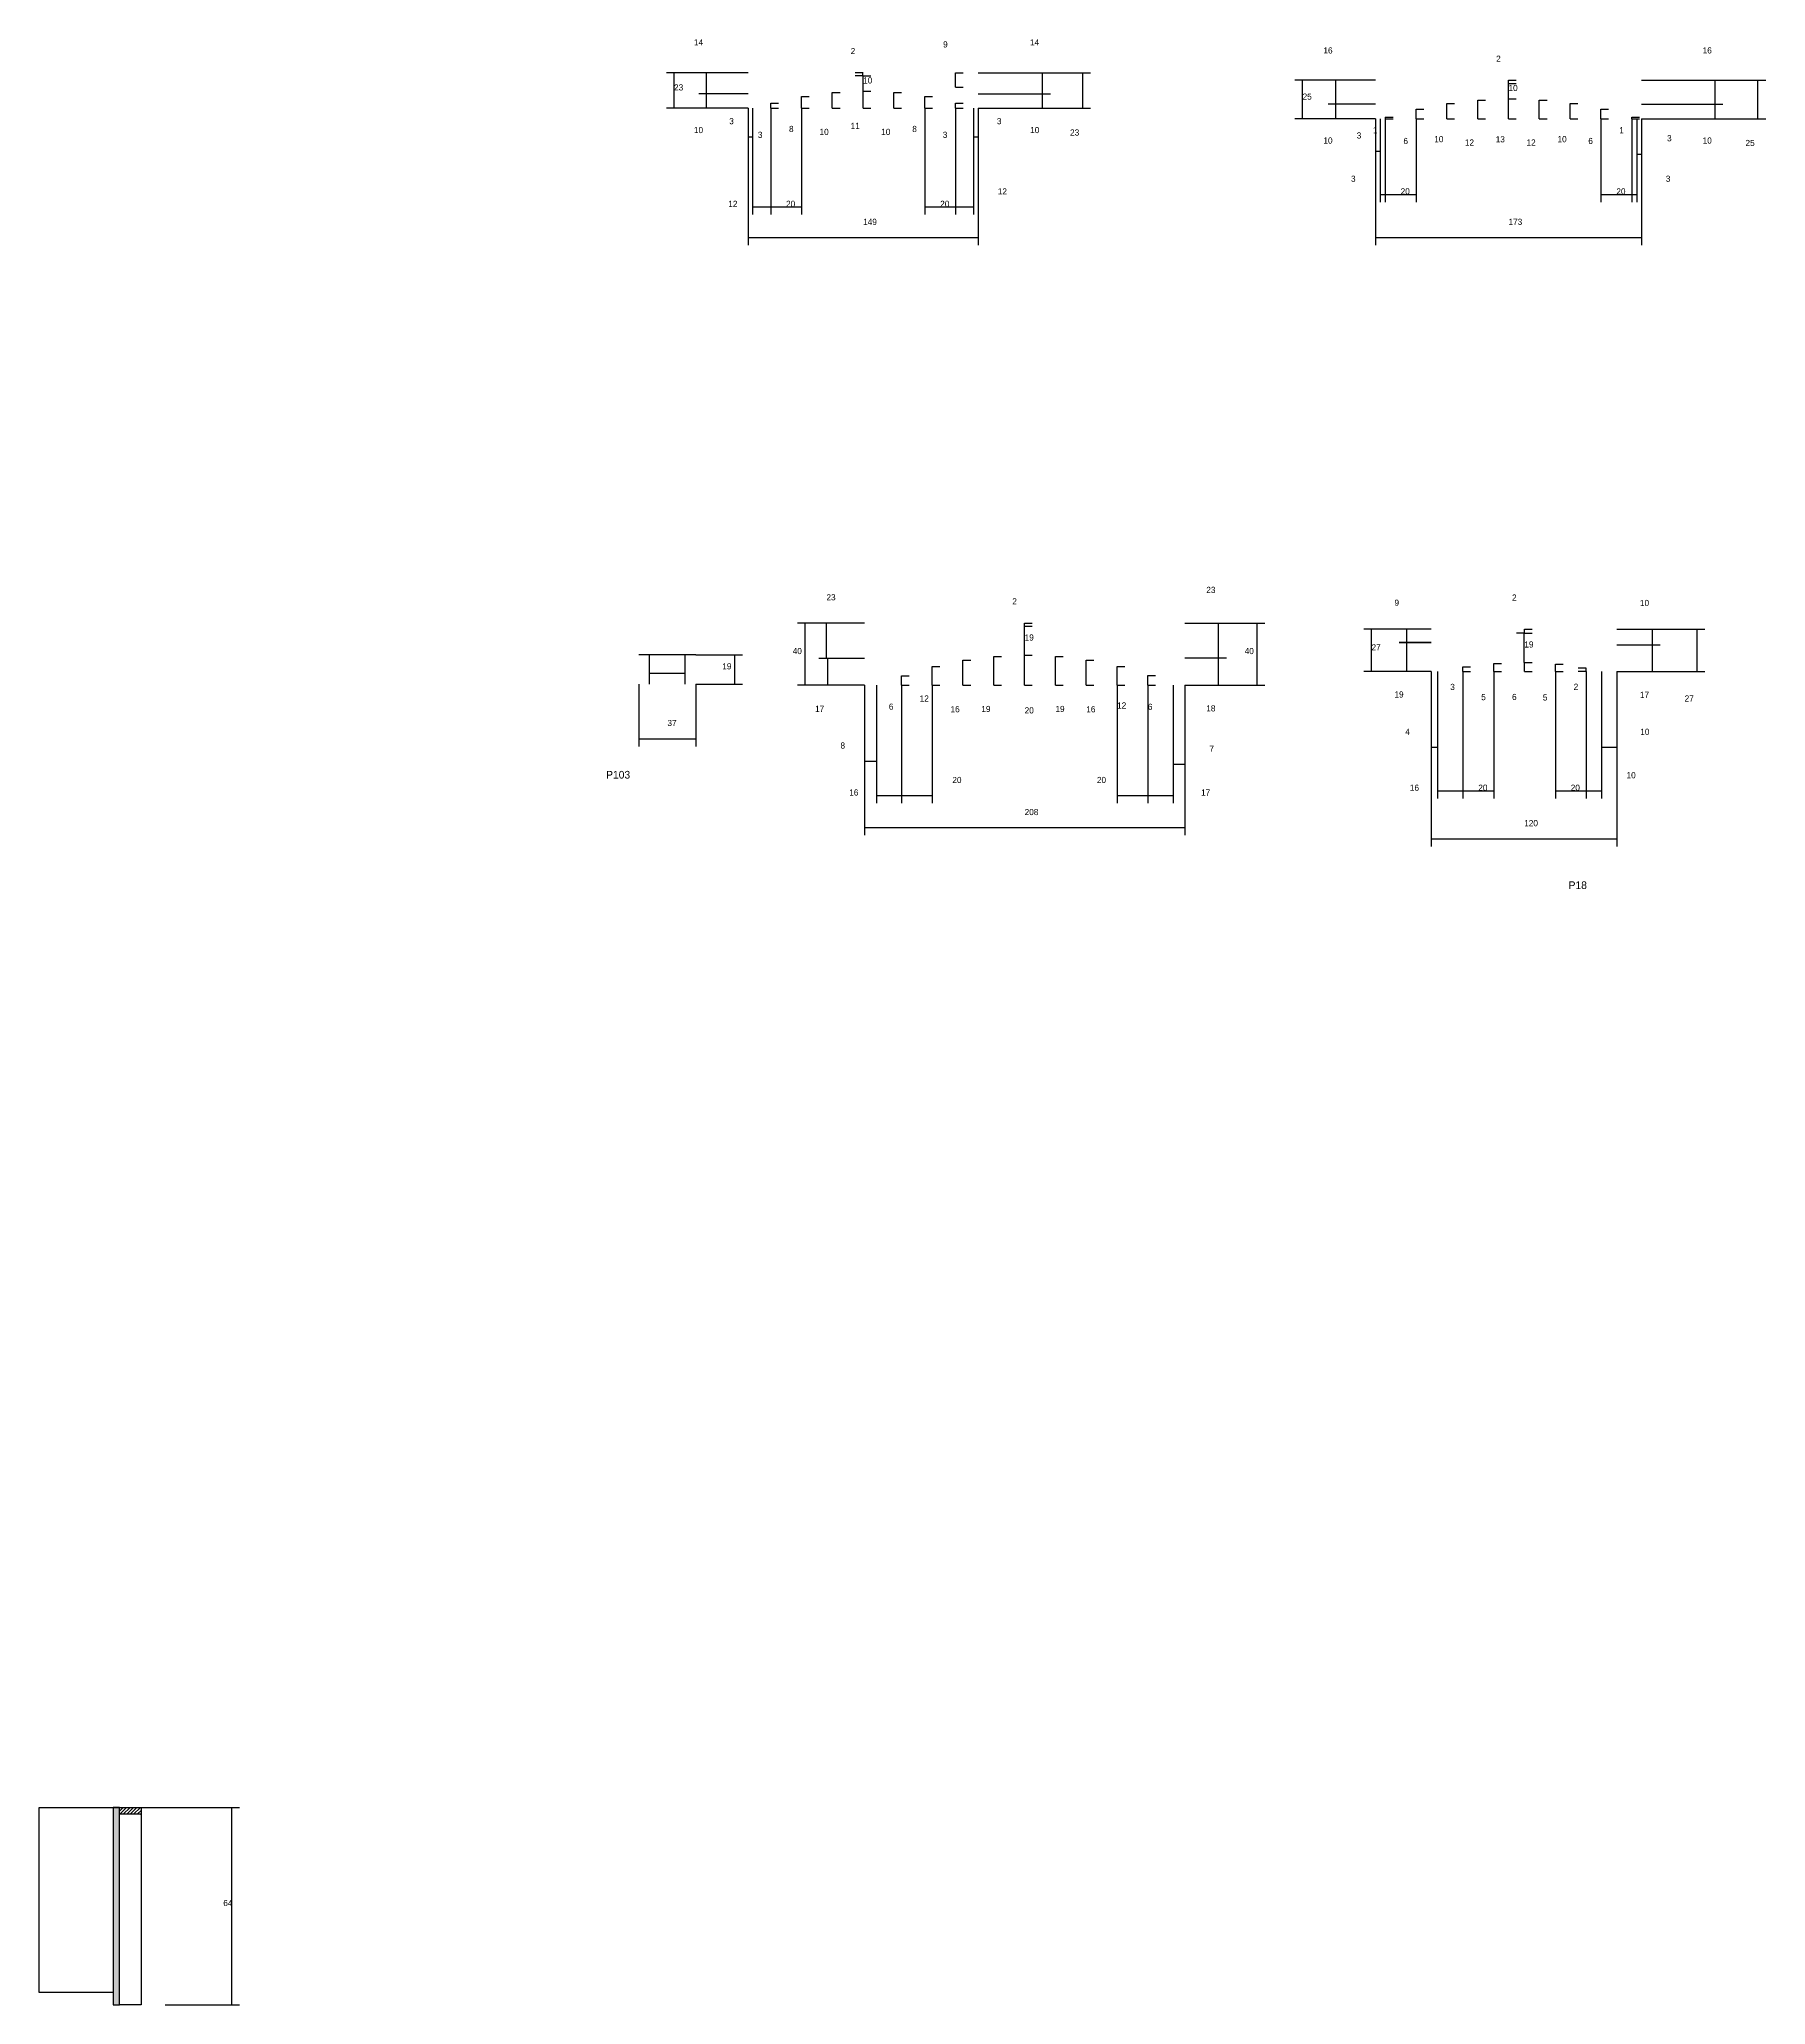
# Model space of a CAD drawing. Header units: metres. Extents: x 2959 to 5457, y 9019 to 10309.
# Drawn here: x 2959 to 4080, y 9019 to 10295 of the extents above; entities that cross this region are included whole.
import ezdxf

# ---------------------------------------------------------------- set-up
doc = ezdxf.new("R2010")
doc.units = ezdxf.units.M
for name, color, linetype in [('CONCRETO', 251, 'Continuous'), ('COTA', 241, 'Continuous'), ('Hachura', 253, 'Continuous'), ('Madeira', 126, 'Continuous'), ('NOMENCLATURA', 7, 'Continuous'), ('Painéis', 200, 'Continuous'), ('SARR_2.2x7', 40, 'Continuous')]:
    doc.layers.add(name, color=color, linetype=linetype)

msp = doc.modelspace()

# ---------------------------------------------------------------- hatches: boundary and pattern name
at = {"layer": 'Hachura'}
h = msp.add_hatch(color=8, dxfattribs=at)
h.dxf.hatch_style = 1
h.paths.add_polyline_path([(3011.3, 9147.2), (3007.3, 9147.2), (3007.3, 9147.2), (3007.3, 9019.2), (3007.3, 9019.2), (3011.3, 9019.2), (3011.3, 9019.2), (3011.3, 9147.2)])
h = msp.add_hatch(dxfattribs=at)
h.set_pattern_fill('ANSI31', scale=0.5)
h.paths.add_polyline_path([(3011.3, 9142.8), (3011.3, 9147.2), (3011.3, 9147.2), (3025.3, 9147.2), (3025.3, 9147.2), (3025.3, 9142.8), (3025.3, 9142.8), (3011.3, 9142.8)])

# ---------------------------------------------------------------- linework, layer by layer
at = {"layer": 'CONCRETO'}
msp.add_lwpolyline([(2959.3, 9123.2), (2959.3, 9147.2), (3007.3, 9147.2), (3007.3, 9143), (3007.3, 9143), (3007.3, 9027.2), (2959.3, 9027.2), (2959.3, 9123.2)], close=True, dxfattribs=at)
at = {"layer": 'COTA'}
for p, q in [((3419.2, 10273.3), (3366.2, 10273.3)), ((3371.2, 10250.2), (3371.2, 10273.3)), ((3419.2, 10273.3), (3387.3, 10273.3)), ((3392.3, 10259.7), (3392.3, 10273.3)), ((3493.9, 10273.3), (3488.8, 10273.3)), ((3493.9, 10271.3), (3488.8, 10271.3)), ((3493.8, 10271.3), (3493.8, 10273.3)), ((3493.9, 10261.3), (3493.9, 10271.3)), ((3493.9, 10271.3), (3498.9, 10271.3)), ((3553.9, 10263.9), (3553.9, 10273.3)), ((3553.9, 10273.3), (3558.9, 10273.3)), ((3568.5, 10273.3), (3615.4, 10273.3)), ((3568.5, 10273.3), (3641.4, 10273.3)), ((3610.4, 10259.7), (3610.4, 10273.3)), ((3636.4, 10250.2), (3636.4, 10273.3)), ((3419.2, 10259.7), (3387.3, 10259.7)), ((3419.2, 10259.7), (3387.3, 10259.7)), ((3392.3, 10250.2), (3392.3, 10259.7)), ((3453.9, 10250.2), (3453.9, 10257.9)), ((3453.9, 10257.9), (3458.9, 10257.9)), ((3473.9, 10250.2), (3473.9, 10260.5)), ((3473.9, 10260.5), (3478.9, 10260.5)), ((3493.9, 10250.2), (3493.9, 10261.3)), ((3493.9, 10261.3), (3498.9, 10261.3)), ((3493.9, 10261.3), (3498.9, 10261.3)), ((3513.9, 10250.2), (3513.9, 10260.5)), ((3513.9, 10260.5), (3518.9, 10260.5)), ((3533.9, 10250.2), (3533.9, 10257.9)), ((3533.9, 10257.9), (3538.9, 10257.9)), ((3553.9, 10263.9), (3558.9, 10263.9)), ((3568.5, 10259.7), (3615.4, 10259.7)), ((3568.5, 10259.7), (3615.4, 10259.7)), ((3610.4, 10250.2), (3610.4, 10259.7)), ((3826.3, 10268.4), (3774.1, 10268.4)), ((3779.1, 10243.3), (3779.1, 10268.4)), ((3826.3, 10268.4), (3795.7, 10268.4)), ((3800.7, 10252.8), (3800.7, 10268.4)), ((3912.7, 10266.4), (3912.7, 10268.4)), ((3912.7, 10268.4), (3917.7, 10268.4)), ((3912.7, 10256.4), (3912.7, 10266.4)), ((3912.7, 10266.4), (3917.7, 10266.4)), ((3912.7, 10266.4), (3917.7, 10266.4)), ((3999, 10268.4), (4051.8, 10268.4)), ((3999, 10268.4), (4079.6, 10268.4)), ((4046.8, 10252.8), (4046.8, 10268.4)), ((4074.6, 10243.3), (4074.6, 10268.4)), ((3419.2, 10250.2), (3366.2, 10250.2)), ((3419.2, 10250.2), (3387.3, 10250.2)), ((3419.2, 10250.2), (3419.2, 10161.4)), ((3419.2, 10250.2), (3419.2, 10226.7)), ((3422.2, 10250.2), (3422.2, 10226.7)), ((3422.2, 10250.2), (3422.2, 10181.2)), ((3433.9, 10250.2), (3433.9, 10253.6)), ((3433.9, 10253.6), (3438.9, 10253.6)), ((3433.9, 10250.2), (3433.9, 10181.2)), ((3433.9, 10250.2), (3433.9, 10181.2)), ((3433.9, 10250.2), (3438.9, 10250.2)), ((3453.9, 10250.2), (3453.9, 10181.2)), ((3453.9, 10250.2), (3458.9, 10250.2)), ((3473.9, 10250.2), (3478.9, 10250.2)), ((3493.9, 10250.2), (3498.9, 10250.2)), ((3513.9, 10250.2), (3518.9, 10250.2)), ((3533.9, 10250.2), (3533.9, 10181.2)), ((3533.9, 10250.2), (3538.9, 10250.2)), ((3553.9, 10250.2), (3553.9, 10253.6)), ((3553.9, 10253.6), (3558.9, 10253.6)), ((3553.9, 10250.2), (3553.9, 10181.2)), ((3553.9, 10250.2), (3553.9, 10181.2)), ((3553.9, 10250.2), (3558.9, 10250.2)), ((3565.5, 10250.2), (3565.5, 10226.7)), ((3565.5, 10250.2), (3565.5, 10181.2)), ((3568.5, 10250.2), (3568.5, 10161.4)), ((3568.5, 10250.2), (3568.5, 10226.7)), ((3568.5, 10250.2), (3615.4, 10250.2)), ((3568.5, 10250.2), (3641.4, 10250.2)), ((3826.3, 10252.8), (3795.7, 10252.8)), ((3826.3, 10252.8), (3795.7, 10252.8)), ((3800.7, 10243.3), (3800.7, 10252.8)), ((3852.7, 10243.3), (3852.7, 10249.7)), ((3852.7, 10249.7), (3857.7, 10249.7)), ((3872.7, 10243.3), (3872.7, 10253.4)), ((3872.7, 10253.4), (3877.7, 10253.4)), ((3892.7, 10243.3), (3892.7, 10255.6)), ((3892.7, 10255.6), (3897.7, 10255.6)), ((3912.7, 10243.3), (3912.7, 10256.4)), ((3912.7, 10256.4), (3917.7, 10256.4)), ((3912.7, 10256.4), (3917.7, 10256.4)), ((3932.7, 10243.3), (3932.7, 10255.6)), ((3932.7, 10255.6), (3937.7, 10255.6)), ((3952.7, 10243.3), (3952.7, 10253.4)), ((3952.7, 10253.4), (3957.7, 10253.4)), ((3972.7, 10243.3), (3972.7, 10249.7)), ((3972.7, 10249.7), (3977.7, 10249.7)), ((3999, 10252.8), (4051.8, 10252.8)), ((3999, 10252.8), (4051.8, 10252.8)), ((4046.8, 10243.3), (4046.8, 10252.8)), ((3826.3, 10243.3), (3774.1, 10243.3)), ((3826.3, 10243.3), (3795.7, 10243.3)), ((3826.3, 10243.3), (3826.3, 10161.4)), ((3826.3, 10243.3), (3826.3, 10217.4)), ((3829.4, 10243.3), (3829.4, 10217.4)), ((3829.4, 10243.3), (3829.4, 10189.3)), ((3832.7, 10244.4), (3837.8, 10244.4)), ((3832.7, 10243.3), (3832.7, 10189.3)), ((3832.7, 10243.3), (3832.7, 10189.3)), ((3832.7, 10243.3), (3837.8, 10243.3)), ((3832.8, 10243.3), (3832.8, 10244.4)), ((3852.7, 10243.3), (3852.7, 10189.3)), ((3852.7, 10243.3), (3857.7, 10243.3)), ((3872.7, 10243.3), (3877.7, 10243.3)), ((3892.7, 10243.3), (3897.7, 10243.3)), ((3912.7, 10243.3), (3917.7, 10243.3)), ((3932.7, 10243.3), (3937.7, 10243.3)), ((3952.7, 10243.3), (3957.7, 10243.3)), ((3972.7, 10243.3), (3972.7, 10189.3)), ((3972.7, 10243.3), (3977.7, 10243.3)), ((3992.7, 10243.3), (3992.7, 10244.4)), ((3992.7, 10244.4), (3997.7, 10244.4)), ((3992.7, 10243.3), (3992.7, 10189.3)), ((3992.7, 10243.3), (3992.7, 10189.3)), ((3992.7, 10243.3), (3997.7, 10243.3)), ((3995.9, 10243.3), (3995.9, 10215.5)), ((3995.9, 10243.3), (3995.9, 10189.3)), ((3999, 10243.3), (3999, 10161.4)), ((3999, 10243.3), (3999, 10215.5)), ((3999, 10243.3), (4051.8, 10243.3)), ((3999, 10243.3), (4079.6, 10243.3)), ((3419.2, 10231.7), (3422.2, 10231.7)), ((3565.5, 10231.7), (3568.5, 10231.7)), ((3826.3, 10222.4), (3829.4, 10222.4)), ((3995.9, 10220.5), (3999, 10220.5)), ((3829.4, 10194.3), (3832.7, 10194.3)), ((3832.7, 10194.3), (3852.7, 10194.3)), ((3972.7, 10194.3), (3992.7, 10194.3)), ((3992.7, 10194.3), (3995.9, 10194.3)), ((3422.2, 10186.2), (3433.9, 10186.2)), ((3433.9, 10186.2), (3453.9, 10186.2)), ((3533.9, 10186.2), (3553.9, 10186.2)), ((3553.9, 10186.2), (3565.5, 10186.2)), ((3419.2, 10166.4), (3568.5, 10166.4)), ((3826.3, 10166.4), (3999, 10166.4)), ((3494.7, 9916.1), (3451.3, 9916.1)), ((3456.3, 9875.7), (3456.3, 9916.1)), ((3494.7, 9916.1), (3465.1, 9916.1)), ((3470.1, 9893.1), (3470.1, 9916.1)), ((3598.7, 9914.1), (3598.7, 9916.1)), ((3598.7, 9916.1), (3603.7, 9916.1)), ((3598.7, 9895.2), (3598.7, 9914.1)), ((3598.7, 9914.1), (3603.7, 9914.1)), ((3598.7, 9914.1), (3603.7, 9914.1)), ((3702.7, 9916.1), (3729.6, 9916.1)), ((3702.7, 9916.1), (3754.6, 9916.1)), ((3724.6, 9893.4), (3724.6, 9916.1)), ((3749.6, 9875.7), (3749.6, 9916.1)), ((3862.6, 9912), (3818.8, 9912)), ((3823.8, 9884.7), (3823.8, 9912)), ((3862.6, 9912), (3841.8, 9912)), ((3862.6, 9903.5), (3841.8, 9903.5)), ((3862.6, 9903.3), (3841.8, 9903.3)), ((3846.8, 9903.3), (3846.8, 9912)), ((3846.8, 9884.7), (3846.8, 9903.5)), ((3923.1, 9909.5), (3917.9, 9909.5)), ((3922.9, 9890.5), (3922.9, 9909.5)), ((3923, 9912), (3928.1, 9912)), ((3923.1, 9909.5), (3923.1, 9912)), ((3923.1, 9909.5), (3928.1, 9909.5)), ((3983.1, 9912), (4011.1, 9912)), ((3983.1, 9912), (4040.1, 9912)), ((3983.1, 9901.9), (4011.1, 9901.9)), ((3983.1, 9901.9), (4011.1, 9901.9)), ((4006.1, 9901.9), (4006.1, 9912)), ((4006.1, 9884.7), (4006.1, 9901.9)), ((4035.1, 9884.7), (4035.1, 9912)), ((3385.4, 9895.5), (3415.6, 9895.5)), ((3410.6, 9876.5), (3410.6, 9895.5)), ((3494.7, 9893.1), (3465.1, 9893.1)), ((3494.7, 9893.1), (3466, 9893.1)), ((3471, 9875.7), (3471, 9893.1)), ((3538.7, 9875.7), (3538.7, 9887.8)), ((3538.7, 9887.8), (3543.7, 9887.8)), ((3558.7, 9875.7), (3558.7, 9891.9)), ((3558.7, 9891.9), (3563.7, 9891.9)), ((3578.7, 9875.7), (3578.7, 9894.4)), ((3578.7, 9894.4), (3583.7, 9894.4)), ((3598.7, 9875.7), (3598.7, 9895.2)), ((3598.7, 9895.2), (3603.7, 9895.2)), ((3598.7, 9895.2), (3603.7, 9895.2)), ((3618.7, 9875.7), (3618.7, 9894.4)), ((3618.7, 9894.4), (3623.7, 9894.4)), ((3638.7, 9875.7), (3638.7, 9892)), ((3638.7, 9892), (3643.7, 9892)), ((3658.7, 9875.7), (3658.7, 9887.9)), ((3658.7, 9887.9), (3663.7, 9887.9)), ((3702.7, 9893.4), (3729.6, 9893.4)), ((3702.7, 9893.4), (3729.6, 9893.4)), ((3724.6, 9875.7), (3724.6, 9893.4)), ((3883.1, 9884.7), (3883.1, 9887.7)), ((3883.1, 9887.7), (3888.1, 9887.7)), ((3903.1, 9884.7), (3903.1, 9889.9)), ((3903.1, 9889.9), (3908.1, 9889.9)), ((3922.9, 9890.5), (3927.9, 9890.5)), ((3923.1, 9884.7), (3923.1, 9890.5)), ((3923.1, 9890.5), (3928.1, 9890.5)), ((3943.1, 9884.7), (3943.1, 9889.4)), ((3943.1, 9889.4), (3948.1, 9889.4)), ((3348.3, 9876.5), (3348.3, 9836)), ((3385.4, 9876.5), (3385.4, 9836)), ((3385.4, 9876.5), (3415.6, 9876.5)), ((3494.7, 9875.7), (3451.3, 9875.7)), ((3494.7, 9875.7), (3466, 9875.7)), ((3494.7, 9875.7), (3494.7, 9778.3)), ((3494.7, 9875.7), (3494.7, 9821.5)), ((3502.5, 9875.7), (3502.5, 9821.5)), ((3502.5, 9875.7), (3502.5, 9799.1)), ((3518.7, 9875.7), (3518.7, 9881.9)), ((3518.7, 9881.9), (3523.7, 9881.9)), ((3518.7, 9875.7), (3518.7, 9799.1)), ((3518.7, 9875.7), (3518.7, 9799.1)), ((3518.7, 9875.7), (3523.7, 9875.7)), ((3538.7, 9875.7), (3538.7, 9799.1)), ((3538.7, 9875.7), (3543.7, 9875.7)), ((3558.7, 9875.7), (3563.7, 9875.7)), ((3578.7, 9875.7), (3583.7, 9875.7)), ((3598.7, 9875.7), (3603.7, 9875.7)), ((3618.7, 9875.7), (3623.7, 9875.7)), ((3638.7, 9875.7), (3643.7, 9875.7)), ((3658.7, 9875.7), (3658.7, 9799.1)), ((3658.7, 9875.7), (3663.7, 9875.7)), ((3678.7, 9875.7), (3678.7, 9882)), ((3678.7, 9882), (3683.7, 9882)), ((3678.7, 9875.7), (3678.7, 9799.1)), ((3678.7, 9875.7), (3678.7, 9799.1)), ((3678.7, 9875.7), (3683.7, 9875.7)), ((3695.2, 9875.7), (3695.2, 9819.4)), ((3695.2, 9875.7), (3695.2, 9799.1)), ((3702.7, 9875.7), (3702.7, 9778.3)), ((3702.7, 9875.7), (3702.7, 9819.4)), ((3702.7, 9875.7), (3729.6, 9875.7)), ((3702.7, 9875.7), (3754.6, 9875.7)), ((3862.6, 9884.7), (3818.8, 9884.7)), ((3862.6, 9884.7), (3841.8, 9884.7)), ((3862.6, 9884.7), (3862.6, 9771.1)), ((3862.6, 9884.7), (3862.6, 9830.4)), ((3866.7, 9884.7), (3866.7, 9830.4)), ((3866.7, 9884.7), (3866.7, 9802.2)), ((3883.1, 9884.7), (3883.1, 9802.2)), ((3883.1, 9884.7), (3883.1, 9802.2)), ((3883.1, 9884.7), (3888.1, 9884.7)), ((3903.1, 9884.7), (3903.1, 9802.2)), ((3903.1, 9884.7), (3908.1, 9884.7)), ((3923.1, 9884.7), (3928.1, 9884.7)), ((3943.1, 9884.7), (3943.1, 9802.2)), ((3943.1, 9884.7), (3948.1, 9884.7)), ((3963.1, 9886.7), (3958, 9886.7)), ((3963.1, 9884.7), (3958, 9884.7)), ((3963, 9884.7), (3963, 9886.7)), ((3963.1, 9884.7), (3963.1, 9802.2)), ((3963.1, 9884.7), (3963.1, 9802.2)), ((3973, 9884.7), (3973, 9830.4)), ((3973, 9884.7), (3973, 9802.2)), ((3983.1, 9884.7), (3983.1, 9771.1)), ((3983.1, 9884.7), (3983.1, 9830.4)), ((3983.1, 9884.7), (4011.1, 9884.7)), ((3983.1, 9884.7), (4040.1, 9884.7)), ((3348.3, 9841), (3385.4, 9841)), ((3494.7, 9826.5), (3502.5, 9826.5)), ((3695.2, 9824.4), (3702.7, 9824.4)), ((3862.6, 9835.4), (3866.7, 9835.4)), ((3973, 9835.4), (3983.1, 9835.4)), ((3502.5, 9804.1), (3518.7, 9804.1)), ((3518.7, 9804.1), (3538.7, 9804.1)), ((3658.7, 9804.1), (3678.7, 9804.1)), ((3678.7, 9804.1), (3695.2, 9804.1)), ((3866.7, 9807.2), (3883.1, 9807.2)), ((3883.1, 9807.2), (3903.1, 9807.2)), ((3943.1, 9807.2), (3963.1, 9807.2)), ((3963.1, 9807.2), (3973, 9807.2)), ((3494.7, 9783.3), (3702.7, 9783.3)), ((3862.6, 9776.1), (3983.1, 9776.1)), ((3007.3, 9147.2), (3089.2, 9147.2)), ((3084.2, 9019.2), (3084.2, 9147.2)), ((3040.9, 9019.2), (3089.2, 9019.2))]:
    msp.add_line(p, q, dxfattribs=at)
at = {"layer": 'Madeira'}
for points in [[(3011.3, 9142.8), (3011.3, 9147.2), (3025.3, 9147.2), (3025.3, 9142.8)], [(3011.3, 9147.2), (3025.3, 9147.2), (3025.3, 9019.2), (3011.3, 9019.2)]]:
    msp.add_lwpolyline(points, close=True, dxfattribs=at)
at = {"layer": 'Painéis'}
msp.add_lwpolyline([(3385.4, 9895.5), (3348.3, 9895.5)], dxfattribs=at)
msp.add_lwpolyline([(3011.3, 9147.2), (3007.3, 9147.2), (3007.3, 9019.2), (3011.3, 9019.2)], close=True, dxfattribs=at)
at = {"layer": 'SARR_2.2x7'}
for p, q in [((3355.3, 9876.5), (3355.3, 9895.5)), ((3378.4, 9876.5), (3378.4, 9895.5)), ((3355.3, 9883.5), (3378.4, 9883.5))]:
    msp.add_line(p, q, dxfattribs=at)

# ---------------------------------------------------------------- texts
at = {"layer": 'COTA'}
for s, p in [('14', (3384.1, 10291)), ('2', (3485.8, 10285.4)), ('9', (3545.8, 10289.7)), ('14', (3602.2, 10291)), ('16', (3792.6, 10285.8)), ('2', (3904.7, 10280.4)), ('16', (4038.7, 10285.8)), ('10', (3493.9, 10266.3)), ('23', (3371.2, 10261.8)), ('25', (3779.1, 10255.8)), ('10', (3912.7, 10261.4)), ('10', (3384.1, 10234.1)), ('3', (3407, 10239.9)), ('3', (3425.6, 10231)), ('8', (3445.8, 10234.8)), ('10', (3465.6, 10232.9)), ('11', (3485.8, 10236.8)), ('10', (3505.6, 10232.9)), ('8', (3525.8, 10234.8)), ('3', (3545.6, 10231)), ('3', (3580.7, 10239.9)), ('10', (3602.3, 10234.1)), ('23', (3628.2, 10232.5)), ('3', (3814.2, 10230.6)), ('1', (3824.7, 10234)), ('10', (3864.5, 10228.2)), ('13', (3904.4, 10228.1)), ('10', (3944.5, 10228.2)), ('1', (3984.6, 10234)), ('3', (4015.6, 10228.8)), ('10', (3792.6, 10227.3)), ('6', (3844.5, 10227)), ('12', (3884.4, 10226)), ('12', (3924.4, 10226)), ('6', (3964.5, 10227)), ('10', (4038.7, 10227.3)), ('25', (4066.5, 10225.7)), ('3', (3810.5, 10202.5)), ('3', (4014.8, 10202.5)), ('12', (3581.3, 10194.3)), ('20', (3842.7, 10194.3)), ('20', (3982.7, 10194.3)), ('12', (3406.4, 10186.2)), ('20', (3443.9, 10186.2)), ('20', (3543.9, 10186.2)), ('149', (3493.9, 10174.5)), ('173', (3912.7, 10174.5)), ('23', (3716.6, 9935.6)), ('23', (3470.1, 9930.8)), ('2', (3590.7, 9928.2)), ('9', (3838.7, 9927.3)), ('2', (3915, 9930.6)), ('10', (3998, 9927.1)), ('19', (3598.7, 9904.7)), ('27', (3823.8, 9898.3)), ('19', (3923, 9900.2)), ('19', (3402.5, 9886)), ('40', (3448.2, 9895.9)), ('40', (3741.5, 9895.9)), ('3', (3874.9, 9872.6)), ('2', (3955, 9872.7)), ('17', (3462.7, 9858.4)), ('6', (3510.6, 9859.8)), ('12', (3530.6, 9865.1)), ('16', (3550.6, 9858.1)), ('19', (3570.6, 9858.3)), ('19', (3618.7, 9858.3)), ('16', (3638.7, 9858.1)), ('12', (3658.7, 9860.6)), ('6', (3678.7, 9859.7)), ('18', (3716.6, 9858.7)), ('19', (3838.7, 9867.7)), ('5', (3895, 9866)), ('6', (3915, 9866.1)), ('5', (3935, 9865.8)), ('17', (3998, 9867.5)), ('27', (4027, 9865.1)), ('37', (3366.9, 9849.2)), ('20', (3598.7, 9857.4)), ('8', (3479.2, 9834.6)), ('7', (3718.6, 9832.5)), ('4', (3845.7, 9843.5)), ('10', (3998.2, 9843.5)), ('20', (3551.8, 9812.2)), ('20', (3645.6, 9812.2)), ('16', (3848.7, 9807.2)), ('20', (3893.1, 9807.2)), ('20', (3953.1, 9807.2)), ('10', (3989.3, 9815.3)), ('16', (3484.9, 9804.1)), ('17', (3713.2, 9804.1)), ('208', (3598.7, 9791.4)), ('120', (3922.9, 9784.2)), ('64', (3078.7, 9083.2))]:
    msp.add_text(s, height=4, dxfattribs=at).set_placement(p)
at = {"layer": 'NOMENCLATURA'}
for s, p in [('P103', (3327.1, 9815.1)), ('P18', (3951.7, 9743.4))]:
    msp.add_text(s, height=5, dxfattribs=at).set_placement(p)

doc.saveas('drawing.dxf')
